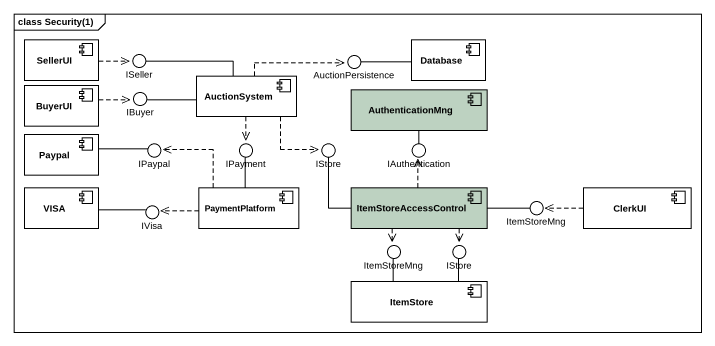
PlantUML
@startuml
mainframe class Security(1)
component SellerUI
() ISeller
() AuctionPersistence
component "Database" as Database_
component BuyerUI
() IBuyer
component AuctionSystem
component AuthenticationMng #BDD2C1
component Paypal
() IPaypal
() IPayment
() IStore
() IAuthentication #BDD2C1
component VISA
() IVisa
component PaymentPlatform
component ItemStoreAccessControl #BDD2C1
() ItemStoreMng
component ClerkUI
() "ItemStoreMng" as ItemStoreMng_2
() "IStore" as IStore_2
component ItemStore
SellerUI .right.> ISeller
Database_ -left- AuctionPersistence
BuyerUI .right.> IBuyer
AuctionSystem -left- ISeller
AuctionSystem .right.> AuctionPersistence
AuctionSystem -left- IBuyer
AuctionSystem ..> IPayment
AuctionSystem ..> IStore
AuthenticationMng -- IAuthentication
Paypal -right- IPaypal
VISA -right- IVisa
PaymentPlatform .up.> IPaypal
PaymentPlatform -up- IPayment
PaymentPlatform .left.> IVisa
ItemStoreAccessControl -up- IStore
ItemStoreAccessControl .up.> IAuthentication
ItemStoreAccessControl -right- ItemStoreMng
ItemStoreAccessControl ..> ItemStoreMng_2
ItemStoreAccessControl ..> IStore_2
ClerkUI .left.> ItemStoreMng
ItemStore -up- ItemStoreMng_2
ItemStore -up- IStore_2
@enduml
